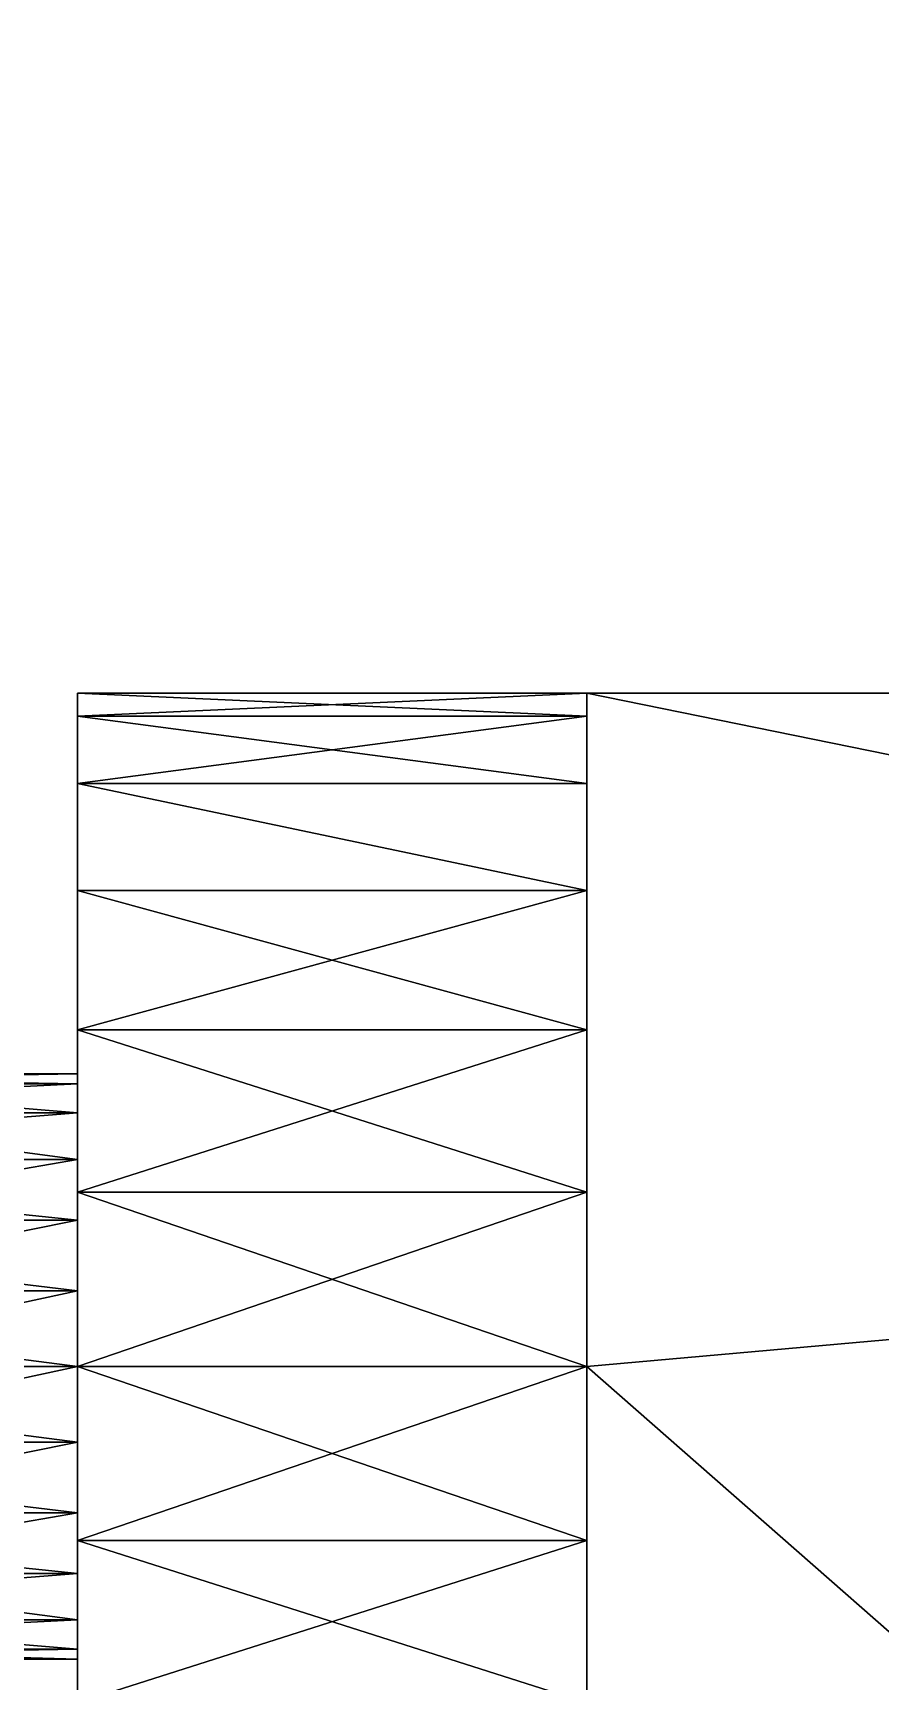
# Model space of a CAD drawing. Extents: x -57 to 38, y -43 to 121.
# Drawn here: x -5.23 to 2.01, y 63.65 to 77.73 of the extents above; entities that cross this region are included whole.
import ezdxf

# ---------------------------------------------------------------- set-up
doc = ezdxf.new("R2010")
doc.units = 0
doc.header["$LTSCALE"] = 25.4
doc.layers.get('0').update_dxf_attribs({"color": 13, "linetype": 'CONTINUOUS'})

# ---------------------------------------------------------------- blocks, each defined once
blk = doc.blocks.new('GROUP_30')
at = {"color": 0}
for p, q in [((2.5, 5, 5), (3.147, 4.915, 5)), ((2.5, 5), (2.5, 5, 5)), ((2.5, 5), (2.5, 5, 5)), ((2.5, 5, 5), (3.147, 4.915, 5)), ((1.853, 4.915), (1.853, 4.915, 5)), ((1.853, 4.915), (1.853, 4.915, 5)), ((3.147, 4.915, 5), (18.5, 3.2, 5)), ((3.147, 4.915, 3), (18.5, 3.2, 3)), ((3.147, 4.915, 3), (3.147, 4.915, 5)), ((3.147, 4.915, 3), (18.5, 3.2, 3)), ((3.147, 4.915, 3), (3.75, 4.665, 3)), ((3.147, 4.915, 5), (18.5, 3.2, 5)), ((3.147, 4.915, 3), (3.147, 4.915, 5)), ((3.147, 4.915), (3.147, 4.915, 3)), ((3.147, 4.915), (3.147, 4.915, 3)), ((3.147, 4.915, 3), (3.75, 4.665, 3)), ((1.25, 4.665), (1.25, 4.665, 5)), ((1.25, 4.665), (1.25, 4.665, 5)), ((3.75, 4.665, 3), (4.268, 4.268, 3)), ((3.75, 4.665), (3.75, 4.665, 3)), ((3.75, 4.665), (3.75, 4.665, 3)), ((3.75, 4.665, 3), (4.268, 4.268, 3)), ((0.732, 4.268), (0.732, 4.268, 5)), ((0.732, 4.268), (0.732, 4.268, 5)), ((4.268, 4.268, 3.5), (4.268, 4.268, 3)), ((4.268, 4.268, 5), (4.268, 4.268, 3.5)), ((4.268, 4.268), (4.268, 4.268, 3)), ((4.268, 4.268), (4.268, 4.268, 3)), ((0.335, 3.75), (0.335, 3.75, 5)), ((0.335, 3.75), (0.335, 3.75, 5)), ((4.665, 3.75), (4.665, 3.75, 3)), ((4.665, 3.75), (4.665, 3.75, 3)), ((0.085, 3.147), (0.085, 3.147, 5)), ((0.085, 3.147), (0.085, 3.147, 5)), ((4.915, 3.147), (4.915, 3.147, 3)), ((4.915, 3.147), (4.915, 3.147, 3)), ((18.5, 3.2, 5), (18.5, 3.2, 3)), ((18.5, 3.2, 5), (18.5, 3.2, 3)), ((18.681, 3.176, 5), (18.681, 3.176, 3)), ((18.681, 3.176, 5), (18.681, 3.176, 3)), ((18.85, 3.106, 5), (18.85, 3.106, 3)), ((18.85, 3.106, 5), (18.85, 3.106, 3)), ((18.995, 2.995, 5), (18.995, 2.995, 3)), ((18.995, 2.995, 5), (18.995, 2.995, 3)), ((19.106, 2.85, 5), (19.106, 2.85, 3)), ((19.106, 2.85, 5), (19.106, 2.85, 3)), ((19.176, 2.681, 5), (19.176, 2.681, 3)), ((19.176, 2.681, 5), (19.176, 2.681, 3)), ((17.814, 2.607, 3), (17.814, 2.393, 3)), ((18.5, 2.5, 3), (17.814, 2.607, 3)), ((18.5, 2.5, 3), (17.814, 2.607, 3)), ((17.814, 2.607, 3), (17.814, 2.393, 3)), ((0, 2.5), (0, 2.5, 5)), ((0, 2.5), (0, 2.5, 5)), ((5, 2.5, 3), (4.915, 1.853, 3)), ((5, 2.5, 3), (4.915, 1.853, 3)), ((5, 2.5), (5, 2.5, 3)), ((5, 2.5), (5, 2.5, 3)), ((17.814, 2.393, 3), (18.5, 2.5, 3)), ((17.814, 2.393, 3), (18.5, 2.5, 3)), ((19.2, 2.5, 5), (19.2, 2.5, 3)), ((19.2, 2.5, 5), (19.2, 2.5, 3)), ((17.894, 2.15, 3), (17.814, 2.393, 3)), ((17.894, 2.15, 3), (17.814, 2.393, 3)), ((19.176, 2.319, 5), (19.176, 2.319, 3)), ((19.176, 2.319, 5), (19.176, 2.319, 3)), ((18.15, 1.894, 3), (17.894, 2.15, 3)), ((18.15, 1.894, 3), (17.894, 2.15, 3)), ((19.106, 2.15, 5), (19.106, 2.15, 3)), ((19.106, 2.15, 5), (19.106, 2.15, 3)), ((18.995, 2.005, 5), (18.995, 2.005, 3)), ((18.995, 2.005, 5), (18.995, 2.005, 3)), ((0.085, 1.853), (0.085, 1.853, 5)), ((0.085, 1.853), (0.085, 1.853, 5)), ((4.915, 1.853, 3), (4.665, 1.25, 3)), ((4.915, 1.853, 3), (4.665, 1.25, 3)), ((4.915, 1.853), (4.915, 1.853, 3)), ((4.915, 1.853), (4.915, 1.853, 3)), ((18.5, 1.8, 3), (18.15, 1.894, 3)), ((18.5, 1.8, 3), (18.15, 1.894, 3)), ((18.85, 1.894, 5), (18.85, 1.894, 3)), ((18.85, 1.894, 5), (18.85, 1.894, 3)), ((3.147, 0.085, 5), (18.5, 1.8, 5)), ((3.147, 0.085, 3), (18.5, 1.8, 3)), ((3.147, 0.085, 3), (18.5, 1.8, 3)), ((3.147, 0.085, 5), (18.5, 1.8, 5)), ((18.5, 1.8, 5), (18.5, 1.8, 3)), ((18.5, 1.8, 5), (18.5, 1.8, 3)), ((18.681, 1.824, 5), (18.681, 1.824, 3)), ((18.681, 1.824, 5), (18.681, 1.824, 3)), ((0.335, 1.25), (0.335, 1.25, 5)), ((0.335, 1.25), (0.335, 1.25, 5)), ((4.665, 1.25, 3), (4.268, 0.732, 3)), ((4.665, 1.25, 3), (4.268, 0.732, 3)), ((4.665, 1.25), (4.665, 1.25, 3)), ((4.665, 1.25), (4.665, 1.25, 3)), ((0.732, 0.732), (0.732, 0.732, 5)), ((0.732, 0.732), (0.732, 0.732, 5)), ((4.268, 0.732, 3), (3.75, 0.335, 3)), ((4.268, 0.732, 3), (3.75, 0.335, 3)), ((4.268, 0.732), (4.268, 0.732, 3)), ((4.268, 0.732), (4.268, 0.732, 3)), ((1.25, 0.335), (1.25, 0.335, 5)), ((1.25, 0.335), (1.25, 0.335, 5)), ((3.75, 0.335, 3), (3.147, 0.085, 3)), ((3.75, 0.335, 3), (3.147, 0.085, 3)), ((3.75, 0.335), (3.75, 0.335, 3)), ((3.75, 0.335), (3.75, 0.335, 3)), ((1.853, 0.085), (1.853, 0.085, 5)), ((1.853, 0.085), (1.853, 0.085, 5)), ((2.5, 0, 5), (3.147, 0.085, 5)), ((2.5, 0, 5), (3.147, 0.085, 5)), ((2.5, 0), (2.5, 0, 5)), ((2.5, 0), (2.5, 0, 5)), ((3.147, 0.085, 3), (3.147, 0.085, 5)), ((3.147, 0.085), (3.147, 0.085, 3)), ((3.147, 0.085), (3.147, 0.085, 3)), ((3.147, 0.085, 3), (3.147, 0.085, 5))]:
    blk.add_line(p, q, dxfattribs=at)
at = {"color": 0, "extrusion": (-3.53067e-31, 0, -1)}
blk.add_circle((-2.5, 2.5), 2.5, dxfattribs=at)
blk.add_circle((-2.5, 2.5), 2.5, dxfattribs=at)
blk.add_circle((-2.5, 2.5), 2.5, dxfattribs=at)
blk.add_circle((-2.5, 2.5), 2.5, dxfattribs=at)
blk.add_circle((-2.5, 2.5), 2.5, dxfattribs=at)
blk.add_circle((-2.5, 2.5), 2.5, dxfattribs=at)
blk.add_circle((-2.5, 2.5), 2.5, dxfattribs=at)
blk.add_circle((-2.5, 2.5), 2.5, dxfattribs=at)
blk.add_circle((-2.5, 2.5), 2.5, dxfattribs=at)
blk.add_circle((-2.5, 2.5), 2.5, dxfattribs=at)
blk.add_circle((-2.5, 2.5), 2.5, dxfattribs=at)
blk.add_circle((-2.5, 2.5), 2.5, dxfattribs=at)
blk.add_circle((-2.5, 2.5), 2.5, dxfattribs=at)
blk.add_circle((-2.5, 2.5), 2.5, dxfattribs=at)
blk.add_circle((-2.5, 2.5), 2.5, dxfattribs=at)
blk.add_circle((-2.5, 2.5), 2.5, dxfattribs=at)
blk.add_circle((-2.5, 2.5), 2.5, dxfattribs=at)
blk.add_circle((-2.5, 2.5), 2.5, dxfattribs=at)
blk.add_circle((-2.5, 2.5), 2.5, dxfattribs=at)
blk.add_circle((-2.5, 2.5), 2.5, dxfattribs=at)
blk.add_circle((-2.5, 2.5), 2.5, dxfattribs=at)
blk.add_circle((-2.5, 2.5), 2.5, dxfattribs=at)
blk.add_circle((-2.5, 2.5), 2.5, dxfattribs=at)
blk.add_circle((-2.5, 2.5), 2.5, dxfattribs=at)
for centre, radius, start, end in [((-2.5, 2.5, -5), 2.5, 270, 90), ((-2.5, 2.5, -5), 2.5, 270, 90), ((-2.5, 2.5, -5), 2.5, 270, 90), ((-2.5, 2.5, -5), 2.5, 270, 90), ((-2.5, 2.5, -5), 2.5, 270, 90), ((-2.5, 2.5, -5), 2.5, 270, 90), ((-2.5, 2.5, -5), 2.5, 270, 90), ((-2.5, 2.5, -5), 2.5, 270, 90), ((-2.5, 2.5, -5), 2.5, 270, 90), ((-2.5, 2.5, -5), 2.5, 270, 90), ((-2.5, 2.5, -5), 2.5, 270, 90), ((-2.5, 2.5, -5), 2.5, 270, 90), ((-18.5, 2.5, -5), 0.7, 90, 270), ((-18.5, 2.5, -3), 0.7, 90, 270), ((-18.5, 2.5, -5), 0.7, 90, 270), ((-18.5, 2.5, -3), 0.7, 90, 270), ((-18.5, 2.5, -5), 0.7, 90, 270), ((-18.5, 2.5, -3), 0.7, 90, 270), ((-18.5, 2.5, -5), 0.7, 90, 270), ((-18.5, 2.5, -3), 0.7, 90, 270), ((-18.5, 2.5, -5), 0.7, 90, 270), ((-18.5, 2.5, -3), 0.7, 90, 270), ((-18.5, 2.5, -5), 0.7, 90, 270), ((-18.5, 2.5, -3), 0.7, 90, 270), ((-18.5, 2.5, -3), 0.7, 90, 270), ((-18.5, 2.5, -5), 0.7, 90, 270), ((-18.5, 2.5, -3), 0.7, 90, 270), ((-18.5, 2.5, -5), 0.7, 90, 270), ((-18.5, 2.5, -3), 0.7, 90, 270), ((-18.5, 2.5, -5), 0.7, 90, 270), ((-18.5, 2.5, -3), 0.7, 90, 270), ((-18.5, 2.5, -5), 0.7, 90, 270), ((-18.5, 2.5, -3), 0.7, 90, 270), ((-18.5, 2.5, -5), 0.7, 90, 270), ((-18.5, 2.5, -3), 0.7, 90, 270), ((-18.5, 2.5, -5), 0.7, 90, 270), ((-18.5, 2.5, -3), 0.7, 90, 270)]:
    blk.add_arc(centre, radius, start, end, dxfattribs=at)
at = {"color": 7, "extrusion": (-3.53067e-31, 0, -1)}
for centre, radius, start, end in [((-2.5, 2.5, -5), 2.5, 270, 90), ((-18.5, 2.5, -5), 0.7, 90, 270)]:
    blk.add_arc(centre, radius, start, end, dxfattribs=at)
at = {"color": 0, "extrusion": (-5.33998e-30, 5.33998e-30, -1)}
blk.add_arc((-2.5, 2.5, -3), 2.5, 135, 180, dxfattribs=at)
blk.add_arc((-2.5, 2.5, -3), 2.5, 135, 180, dxfattribs=at)
blk.add_arc((-2.5, 2.5, -3), 2.5, 135, 180, dxfattribs=at)
blk.add_arc((-2.5, 2.5, -3), 2.5, 135, 180, dxfattribs=at)
at = {"color": 7}
mesh = blk.add_polyface(dxfattribs=at)
corners = [(0.085, 1.853, 5), (0.085, 3.147, 5), (0, 2.5, 5), (0.335, 1.25, 5), (0.335, 3.75, 5), (0.732, 0.732, 5), (0.732, 4.268, 5), (1.25, 0.335, 5), (1.25, 4.665, 5), (1.853, 0.085, 5), (1.853, 4.915, 5), (2.5, 5, 5), (2.5, 0, 5), (3.147, 0.085, 5), (3.147, 4.915, 5), (18.5, 1.8, 5), (18.5, 3.2, 5), (18.681, 1.824, 5), (18.681, 3.176, 5), (18.85, 1.894, 5), (18.85, 3.106, 5), (18.995, 2.995, 5), (18.995, 2.005, 5), (19.106, 2.15, 5), (19.106, 2.85, 5), (19.176, 2.319, 5), (19.176, 2.681, 5), (19.2, 2.5, 5)]
mesh.append_faces([[corners[k] for k in face] for face in [(0, 1, 2), (26, 25, 27)]], dxfattribs={"vtx0": -1, "color": 7})
mesh.append_faces([[corners[k] for k in face] for face in [(1, 3, 4), (4, 5, 6), (6, 7, 8), (8, 9, 10), (10, 9, 11), (11, 13, 14), (14, 15, 16), (16, 17, 18), (18, 19, 20), (20, 19, 21), (21, 23, 24), (24, 25, 26)]], dxfattribs={"vtx0": -1, "vtx1": -1, "color": 7})
mesh.append_faces([[corners[k] for k in face] for face in [(1, 0, 3), (4, 3, 5), (6, 5, 7), (8, 7, 9), (11, 9, 12), (11, 12, 13), (14, 13, 15), (16, 15, 17), (18, 17, 19), (21, 19, 22), (21, 22, 23), (24, 23, 25)]], dxfattribs={"vtx0": -1, "vtx2": -1, "color": 7})
at = {"color": 0}
mesh = blk.add_polyface(dxfattribs=at)
corners = [(1.853, 4.915, 5), (2.5, 5), (1.853, 4.915), (2.5, 5, 5)]
mesh.append_faces([[corners[k] for k in face] for face in [(0, 1, 2), (1, 0, 3)]], dxfattribs={"vtx0": -1, "color": 0})
mesh = blk.add_polyface(dxfattribs=at)
corners = [(2.5, 5, 5), (3.147, 4.915), (2.5, 5), (3.147, 4.915, 3), (3.147, 4.915, 5)]
mesh.append_faces([[corners[k] for k in face] for face in [(0, 1, 2), (3, 0, 4)]], dxfattribs={"vtx0": -1, "color": 0})
mesh.append_faces([[corners[k] for k in face] for face in [(1, 0, 3)]], dxfattribs={"vtx0": -1, "vtx1": -1, "color": 0})
mesh = blk.add_polyface(dxfattribs=at)
corners = [(1.25, 4.665, 5), (1.853, 4.915), (1.25, 4.665), (1.853, 4.915, 5)]
mesh.append_faces([[corners[k] for k in face] for face in [(0, 1, 2), (1, 0, 3)]], dxfattribs={"vtx0": -1, "color": 0})
mesh = blk.add_polyface(dxfattribs=at)
corners = [(3.147, 4.915, 5), (18.5, 3.2, 3), (3.147, 4.915, 3), (18.5, 3.2, 5)]
mesh.append_faces([[corners[k] for k in face] for face in [(0, 1, 2), (1, 0, 3)]], dxfattribs={"vtx0": -1, "color": 0})
mesh = blk.add_polyface(dxfattribs=at)
corners = [(3.75, 0.335, 3), (18.5, 1.8, 3), (3.147, 0.085, 3), (4.268, 0.732, 3), (4.665, 1.25, 3), (4.915, 1.853, 3), (5, 2.5, 3), (18.15, 1.894, 3), (17.894, 2.15, 3), (17.814, 2.393, 3), (17.814, 2.607, 3), (18.5, 2.5, 3), (18.5, 3.2, 3), (3.75, 4.665, 3), (3.147, 4.915, 3), (4.268, 4.268, 3), (4.665, 3.75, 3), (4.915, 3.147, 3), (18.681, 3.176, 3), (18.681, 1.824, 3), (18.85, 3.106, 3), (18.85, 1.894, 3), (18.995, 2.995, 3), (18.995, 2.005, 3), (19.106, 2.85, 3), (19.106, 2.15, 3), (19.176, 2.681, 3), (19.176, 2.319, 3), (19.2, 2.5, 3)]
mesh.append_faces([[corners[k] for k in face] for face in [(0, 1, 2), (12, 13, 14), (27, 26, 28)]], dxfattribs={"vtx0": -1, "color": 0})
mesh.append_faces([[corners[k] for k in face] for face in [(9, 6, 10), (11, 8, 9), (13, 12, 15), (15, 12, 16), (16, 12, 17), (17, 12, 6), (10, 12, 11), (1, 18, 19), (19, 20, 21), (21, 22, 23), (23, 24, 25), (25, 26, 27)]], dxfattribs={"vtx0": -1, "vtx1": -1, "color": 0})
mesh.append_faces([[corners[k] for k in face] for face in [(1, 6, 7), (7, 6, 8), (8, 6, 9), (8, 11, 7), (7, 11, 1), (6, 12, 10), (11, 18, 1)]], dxfattribs={"vtx0": -1, "vtx1": -1, "vtx2": -1, "color": 0})
mesh.append_faces([[corners[k] for k in face] for face in [(1, 0, 3), (1, 3, 4), (1, 4, 5), (1, 5, 6), (11, 12, 18), (19, 18, 20), (21, 20, 22), (23, 22, 24), (25, 24, 26)]], dxfattribs={"vtx0": -1, "vtx2": -1, "color": 0})
mesh = blk.add_polyface(dxfattribs=at)
corners = [(3.147, 4.915, 3), (3.75, 4.665), (3.147, 4.915), (3.75, 4.665, 3)]
mesh.append_faces([[corners[k] for k in face] for face in [(0, 1, 2), (1, 0, 3)]], dxfattribs={"vtx0": -1, "color": 0})
mesh = blk.add_polyface(dxfattribs=at)
corners = [(0.732, 4.268, 5), (1.25, 4.665), (0.732, 4.268), (1.25, 4.665, 5)]
mesh.append_faces([[corners[k] for k in face] for face in [(0, 1, 2), (1, 0, 3)]], dxfattribs={"vtx0": -1, "color": 0})
mesh = blk.add_polyface(dxfattribs=at)
corners = [(3.75, 4.665, 3), (4.268, 4.268), (3.75, 4.665), (4.268, 4.268, 3)]
mesh.append_faces([[corners[k] for k in face] for face in [(0, 1, 2), (1, 0, 3)]], dxfattribs={"vtx0": -1, "color": 0})
mesh = blk.add_polyface(dxfattribs=at)
corners = [(0.732, 4.268, 5), (0.335, 3.75), (0.335, 3.75, 5), (0.732, 4.268)]
mesh.append_faces([[corners[k] for k in face] for face in [(0, 1, 2), (1, 0, 3)]], dxfattribs={"vtx0": -1, "color": 0})
mesh = blk.add_polyface(dxfattribs=at)
corners = [(4.268, 4.268), (4.665, 3.75, 3), (4.665, 3.75), (4.268, 4.268, 3)]
mesh.append_faces([[corners[k] for k in face] for face in [(0, 1, 2), (1, 0, 3)]], dxfattribs={"vtx0": -1, "color": 0})
mesh = blk.add_polyface(dxfattribs=at)
corners = [(0.335, 3.75, 5), (0.085, 3.147), (0.085, 3.147, 5), (0.335, 3.75)]
mesh.append_faces([[corners[k] for k in face] for face in [(0, 1, 2), (1, 0, 3)]], dxfattribs={"vtx0": -1, "color": 0})
mesh = blk.add_polyface(dxfattribs=at)
corners = [(4.665, 3.75), (4.915, 3.147, 3), (4.915, 3.147), (4.665, 3.75, 3)]
mesh.append_faces([[corners[k] for k in face] for face in [(0, 1, 2), (1, 0, 3)]], dxfattribs={"vtx0": -1, "color": 0})
mesh = blk.add_polyface(dxfattribs=at)
corners = [(0.085, 3.147, 5), (0, 2.5), (0, 2.5, 5), (0.085, 3.147)]
mesh.append_faces([[corners[k] for k in face] for face in [(0, 1, 2), (1, 0, 3)]], dxfattribs={"vtx0": -1, "color": 0})
mesh = blk.add_polyface(dxfattribs=at)
corners = [(4.915, 3.147), (5, 2.5, 3), (5, 2.5), (4.915, 3.147, 3)]
mesh.append_faces([[corners[k] for k in face] for face in [(0, 1, 2), (1, 0, 3)]], dxfattribs={"vtx0": -1, "color": 0})
mesh = blk.add_polyface(dxfattribs=at)
corners = [(18.5, 3.2, 5), (18.681, 3.176, 3), (18.5, 3.2, 3), (18.681, 3.176, 5)]
mesh.append_faces([[corners[k] for k in face] for face in [(0, 1, 2), (1, 0, 3)]], dxfattribs={"vtx0": -1, "color": 0})
mesh = blk.add_polyface(dxfattribs=at)
corners = [(18.681, 3.176, 5), (18.85, 3.106, 3), (18.681, 3.176, 3), (18.85, 3.106, 5)]
mesh.append_faces([[corners[k] for k in face] for face in [(0, 1, 2), (1, 0, 3)]], dxfattribs={"vtx0": -1, "color": 0})
mesh = blk.add_polyface(dxfattribs=at)
corners = [(18.85, 3.106, 5), (18.995, 2.995, 3), (18.85, 3.106, 3), (18.995, 2.995, 5)]
mesh.append_faces([[corners[k] for k in face] for face in [(0, 1, 2), (1, 0, 3)]], dxfattribs={"vtx0": -1, "color": 0})
mesh = blk.add_polyface(dxfattribs=at)
corners = [(18.995, 2.995, 3), (19.106, 2.85, 5), (19.106, 2.85, 3), (18.995, 2.995, 5)]
mesh.append_faces([[corners[k] for k in face] for face in [(0, 1, 2), (1, 0, 3)]], dxfattribs={"vtx0": -1, "color": 0})
mesh = blk.add_polyface(dxfattribs=at)
corners = [(19.106, 2.85, 3), (19.176, 2.681, 5), (19.176, 2.681, 3), (19.106, 2.85, 5)]
mesh.append_faces([[corners[k] for k in face] for face in [(0, 1, 2), (1, 0, 3)]], dxfattribs={"vtx0": -1, "color": 0})
mesh = blk.add_polyface(dxfattribs=at)
corners = [(19.176, 2.681, 3), (19.2, 2.5, 5), (19.2, 2.5, 3), (19.176, 2.681, 5)]
mesh.append_faces([[corners[k] for k in face] for face in [(0, 1, 2), (1, 0, 3)]], dxfattribs={"vtx0": -1, "color": 0})
mesh = blk.add_polyface(dxfattribs=at)
corners = [(18.5, 2.5, 3), (17.814, 2.393, 3), (17.814, 2.607, 3)]
mesh.append_faces([[corners[k] for k in face] for face in [(0, 1, 2)]], dxfattribs={"color": 0})
mesh = blk.add_polyface(dxfattribs=at)
corners = [(0, 2.5, 5), (0.085, 1.853), (0.085, 1.853, 5), (0, 2.5)]
mesh.append_faces([[corners[k] for k in face] for face in [(0, 1, 2), (1, 0, 3)]], dxfattribs={"vtx0": -1, "color": 0})
mesh = blk.add_polyface(dxfattribs=at)
corners = [(5, 2.5), (4.915, 1.853, 3), (4.915, 1.853), (5, 2.5, 3)]
mesh.append_faces([[corners[k] for k in face] for face in [(0, 1, 2), (1, 0, 3)]], dxfattribs={"vtx0": -1, "color": 0})
mesh = blk.add_polyface(dxfattribs=at)
corners = [(19.2, 2.5, 3), (19.176, 2.319, 5), (19.176, 2.319, 3), (19.2, 2.5, 5)]
mesh.append_faces([[corners[k] for k in face] for face in [(0, 1, 2), (1, 0, 3)]], dxfattribs={"vtx0": -1, "color": 0})
mesh = blk.add_polyface(dxfattribs=at)
corners = [(19.176, 2.319, 3), (19.106, 2.15, 5), (19.106, 2.15, 3), (19.176, 2.319, 5)]
mesh.append_faces([[corners[k] for k in face] for face in [(0, 1, 2), (1, 0, 3)]], dxfattribs={"vtx0": -1, "color": 0})
mesh = blk.add_polyface(dxfattribs=at)
corners = [(19.106, 2.15, 3), (18.995, 2.005, 5), (18.995, 2.005, 3), (19.106, 2.15, 5)]
mesh.append_faces([[corners[k] for k in face] for face in [(0, 1, 2), (1, 0, 3)]], dxfattribs={"vtx0": -1, "color": 0})
mesh = blk.add_polyface(dxfattribs=at)
corners = [(18.995, 2.005, 5), (18.85, 1.894, 3), (18.995, 2.005, 3), (18.85, 1.894, 5)]
mesh.append_faces([[corners[k] for k in face] for face in [(0, 1, 2), (1, 0, 3)]], dxfattribs={"vtx0": -1, "color": 0})
mesh = blk.add_polyface(dxfattribs=at)
corners = [(0.085, 1.853, 5), (0.335, 1.25), (0.335, 1.25, 5), (0.085, 1.853)]
mesh.append_faces([[corners[k] for k in face] for face in [(0, 1, 2), (1, 0, 3)]], dxfattribs={"vtx0": -1, "color": 0})
mesh = blk.add_polyface(dxfattribs=at)
corners = [(4.915, 1.853), (4.665, 1.25, 3), (4.665, 1.25), (4.915, 1.853, 3)]
mesh.append_faces([[corners[k] for k in face] for face in [(0, 1, 2), (1, 0, 3)]], dxfattribs={"vtx0": -1, "color": 0})
mesh = blk.add_polyface(dxfattribs=at)
corners = [(18.85, 1.894, 5), (18.681, 1.824, 3), (18.85, 1.894, 3), (18.681, 1.824, 5)]
mesh.append_faces([[corners[k] for k in face] for face in [(0, 1, 2), (1, 0, 3)]], dxfattribs={"vtx0": -1, "color": 0})
mesh = blk.add_polyface(dxfattribs=at)
corners = [(18.5, 1.8, 3), (3.147, 0.085, 5), (3.147, 0.085, 3), (18.5, 1.8, 5)]
mesh.append_faces([[corners[k] for k in face] for face in [(0, 1, 2), (1, 0, 3)]], dxfattribs={"vtx0": -1, "color": 0})
mesh = blk.add_polyface(dxfattribs=at)
corners = [(18.681, 1.824, 5), (18.5, 1.8, 3), (18.681, 1.824, 3), (18.5, 1.8, 5)]
mesh.append_faces([[corners[k] for k in face] for face in [(0, 1, 2), (1, 0, 3)]], dxfattribs={"vtx0": -1, "color": 0})
mesh = blk.add_polyface(dxfattribs=at)
corners = [(0.335, 1.25, 5), (0.732, 0.732), (0.732, 0.732, 5), (0.335, 1.25)]
mesh.append_faces([[corners[k] for k in face] for face in [(0, 1, 2), (1, 0, 3)]], dxfattribs={"vtx0": -1, "color": 0})
mesh = blk.add_polyface(dxfattribs=at)
corners = [(4.665, 1.25), (4.268, 0.732, 3), (4.268, 0.732), (4.665, 1.25, 3)]
mesh.append_faces([[corners[k] for k in face] for face in [(0, 1, 2), (1, 0, 3)]], dxfattribs={"vtx0": -1, "color": 0})
mesh = blk.add_polyface(dxfattribs=at)
corners = [(1.25, 0.335, 5), (0.732, 0.732), (1.25, 0.335), (0.732, 0.732, 5)]
mesh.append_faces([[corners[k] for k in face] for face in [(0, 1, 2), (1, 0, 3)]], dxfattribs={"vtx0": -1, "color": 0})
mesh = blk.add_polyface(dxfattribs=at)
corners = [(4.268, 0.732, 3), (3.75, 0.335), (4.268, 0.732), (3.75, 0.335, 3)]
mesh.append_faces([[corners[k] for k in face] for face in [(0, 1, 2), (1, 0, 3)]], dxfattribs={"vtx0": -1, "color": 0})
mesh = blk.add_polyface(dxfattribs=at)
corners = [(1.853, 0.085, 5), (1.25, 0.335), (1.853, 0.085), (1.25, 0.335, 5)]
mesh.append_faces([[corners[k] for k in face] for face in [(0, 1, 2), (1, 0, 3)]], dxfattribs={"vtx0": -1, "color": 0})
mesh = blk.add_polyface(dxfattribs=at)
corners = [(3.75, 0.335, 3), (3.147, 0.085), (3.75, 0.335), (3.147, 0.085, 3)]
mesh.append_faces([[corners[k] for k in face] for face in [(0, 1, 2), (1, 0, 3)]], dxfattribs={"vtx0": -1, "color": 0})
mesh = blk.add_polyface(dxfattribs=at)
corners = [(2.5, 0, 5), (1.853, 0.085), (2.5, 0), (1.853, 0.085, 5)]
mesh.append_faces([[corners[k] for k in face] for face in [(0, 1, 2), (1, 0, 3)]], dxfattribs={"vtx0": -1, "color": 0})
mesh = blk.add_polyface(dxfattribs=at)
corners = [(3.147, 0.085, 3), (2.5, 0), (3.147, 0.085), (2.5, 0, 5), (3.147, 0.085, 5)]
mesh.append_faces([[corners[k] for k in face] for face in [(0, 1, 2), (3, 0, 4)]], dxfattribs={"vtx0": -1, "color": 0})
mesh.append_faces([[corners[k] for k in face] for face in [(1, 0, 3)]], dxfattribs={"vtx0": -1, "vtx1": -1, "color": 0})
blk = doc.blocks.new('SERVO_MOTOR')
at = {"color": 0}
for p, q in [((5, 22.45, 22.25), (9.35, 22.45, 22.25)), ((5, 22.45, 22.25), (9.35, 22.45, 22.25)), ((9.35, 22.45, 28), (12, 22.45, 28)), ((9.35, 16.7, 28), (9.35, 22.45, 28)), ((9.35, 22.45, 22.25), (9.35, 22.45, 5)), ((9.35, 22.45, 28), (9.35, 22.45, 22.25)), ((9.35, 16.7, 28), (9.35, 22.45, 28)), ((9.35, 22.45, 28), (12, 22.45, 28)), ((9.35, 22.45, 22.25), (9.35, 22.45, 5)), ((9.35, 22.45, 28), (9.35, 22.45, 22.25)), ((5, 22.254, 23.738), (9.35, 22.254, 23.738)), ((5, 22.254, 23.738), (9.35, 22.254, 23.738)), ((5, 22.254, 20.762), (9.35, 22.254, 20.762)), ((5, 22.254, 20.762), (9.35, 22.254, 20.762)), ((5, 21.68, 25.125), (9.35, 21.68, 25.125)), ((5, 21.68, 25.125), (9.35, 21.68, 25.125)), ((5, 20.766, 26.316), (9.35, 20.766, 26.316)), ((5, 20.766, 26.316), (9.35, 20.766, 26.316)), ((5, 19.575, 27.23), (9.35, 19.575, 27.23)), ((5, 19.575, 27.23), (9.35, 19.575, 27.23)), ((5, 18.188, 27.804), (9.35, 18.188, 27.804)), ((5, 18.188, 27.804), (9.35, 18.188, 27.804)), ((5, 16.7, 28), (9.35, 16.7, 28)), ((5, 16.7, 28), (9.35, 16.7, 28)), ((9.35, 10.95, 28), (9.35, 16.7, 28)), ((9.35, 10.95, 28), (9.35, 16.7, 28)), ((5, 15.212, 27.804), (9.35, 15.212, 27.804)), ((5, 15.212, 27.804), (9.35, 15.212, 27.804)), ((5, 13.825, 27.23), (9.35, 13.825, 27.23)), ((5, 13.825, 27.23), (9.35, 13.825, 27.23)), ((5, 12.634, 26.316), (9.35, 12.634, 26.316)), ((5, 12.634, 26.316), (9.35, 12.634, 26.316)), ((5, 11.72, 25.125), (9.35, 11.72, 25.125)), ((5, 11.72, 25.125), (9.35, 11.72, 25.125)), ((5, 11.146, 23.738), (9.35, 11.146, 23.738)), ((5, 11.146, 23.738), (9.35, 11.146, 23.738)), ((5, 11.146, 20.762), (9.35, 11.146, 20.762)), ((5, 11.146, 20.762), (9.35, 11.146, 20.762)), ((5, 10.95, 22.25), (9.35, 10.95, 22.25)), ((5, 10.95, 22.25), (9.35, 10.95, 22.25)), ((12, 10.95, 28), (9.35, 10.95, 28)), ((9.35, 10.95, 22.25), (9.35, 10.95, 5)), ((9.35, 10.95, 28), (9.35, 10.95, 22.25)), ((12, 10.95, 28), (9.35, 10.95, 28)), ((9.35, 10.95, 28), (9.35, 10.95, 22.25)), ((9.35, 10.95, 22.25), (9.35, 10.95, 5))]:
    blk.add_line(p, q, dxfattribs=at)
at = {"color": 250, "extrusion": (1, 0, 0)}
for centre, start, end in [((16.7, 22.25, 5), 295.9526, 90), ((16.7, 22.25, 5), 295.9526, 90), ((16.7, 22.25, 5), 295.9526, 90), ((16.7, 22.25, 5), 295.9526, 90), ((16.7, 22.25, 5), 295.9526, 90), ((16.7, 22.25, 5), 295.9526, 90), ((16.7, 22.25, 5), 295.9526, 90), ((16.7, 22.25, 5), 295.9526, 90), ((16.7, 22.25, 5), 295.9526, 90), ((16.7, 22.25, 5), 295.9526, 90), ((16.7, 22.25, 5), 295.9526, 90), ((16.7, 22.25, 5), 295.9526, 90), ((16.7, 22.25, 9.35), 0, 90), ((16.7, 22.25, 9.35), 295.9526, 0), ((16.7, 22.25, 9.35), 0, 90), ((16.7, 22.25, 9.35), 0, 90), ((16.7, 22.25, 9.35), 295.9526, 0), ((16.7, 22.25, 9.35), 295.9526, 0), ((16.7, 22.25, 9.35), 295.9526, 0), ((16.7, 22.25, 9.35), 295.9526, 0), ((16.7, 22.25, 9.35), 295.9526, 0), ((16.7, 22.25, 9.35), 0, 90), ((16.7, 22.25, 9.35), 0, 90), ((16.7, 22.25, 9.35), 0, 90), ((16.7, 22.25, 9.35), 0, 90), ((16.7, 22.25, 5), 90, 243.81), ((16.7, 22.25, 5), 90, 243.81), ((16.7, 22.25, 5), 90, 243.81), ((16.7, 22.25, 5), 90, 243.81), ((16.7, 22.25, 5), 90, 243.81), ((16.7, 22.25, 5), 90, 243.81), ((16.7, 22.25, 5), 90, 243.81), ((16.7, 22.25, 5), 90, 243.81), ((16.7, 22.25, 5), 90, 243.81), ((16.7, 22.25, 5), 90, 243.81), ((16.7, 22.25, 5), 90, 243.81), ((16.7, 22.25, 5), 90, 243.81), ((16.7, 22.25, 5), 90, 243.81), ((16.7, 22.25, 9.35), 90, 180), ((16.7, 22.25, 9.35), 90, 180), ((16.7, 22.25, 9.35), 90, 180), ((16.7, 22.25, 9.35), 90, 180), ((16.7, 22.25, 9.35), 90, 180), ((16.7, 22.25, 9.35), 90, 180), ((16.7, 22.25, 9.35), 90, 180), ((16.7, 22.25, 9.35), 180, 243.81), ((16.7, 22.25, 9.35), 180, 243.81), ((16.7, 22.25, 9.35), 180, 243.81), ((16.7, 22.25, 9.35), 180, 243.81), ((16.7, 22.25, 9.35), 180, 243.81), ((16.7, 22.25, 9.35), 180, 243.81), ((16.7, 22.25, 9.35), 180, 243.81)]:
    blk.add_arc(centre, 5.75, start, end, dxfattribs=at)
at = {"color": 0, "extrusion": (1, 0, 0)}
for start, end in [(0, 90), (295.9526, 0), (90, 180), (180, 243.81)]:
    blk.add_arc((16.7, 22.25, 9.35), 5.75, start, end, dxfattribs=at)
at = {"color": 7, "extrusion": (-1, 0, 1.03269e-29)}
blk.add_blockref('GROUP_30', (-19.2, 19.75, -5), dxfattribs=at)
at = {"color": 250}
mesh = blk.add_polyface(dxfattribs=at)
corners = [(5, 11.146, 23.738), (5, 11.146, 20.762), (5, 10.95, 22.25), (5, 11.72, 25.125), (5, 11.72, 19.375), (5, 12.634, 26.316), (5, 12.634, 18.184), (5, 13.825, 27.23), (5, 13.825, 17.27), (5, 14.2, 22.25), (5, 14.285, 22.897), (5, 15.212, 27.804), (5, 14.183, 17.132), (5, 14.535, 23.5), (5, 14.932, 24.018), (5, 15.45, 24.415), (5, 16.7, 28), (5, 16.053, 24.665), (5, 16.7, 24.75), (5, 18.188, 27.804), (5, 17.347, 24.665), (5, 17.95, 24.415), (5, 18.468, 24.018), (5, 19.575, 27.23), (5, 18.865, 23.5), (5, 19.115, 22.897), (5, 19.2, 22.25), (5, 19.199, 17.115), (5, 19.115, 21.603), (5, 19.575, 17.27), (5, 20.766, 26.316), (5, 20.766, 18.184), (5, 21.68, 25.125), (5, 21.68, 19.375), (5, 22.254, 23.738), (5, 22.254, 20.762), (5, 22.45, 22.25), (5, 13.846, 16.425), (5, 13.766, 14.874), (5, 13.704, 15.655), (5, 14.028, 14.136), (5, 14.472, 13.491), (5, 14.285, 21.603), (5, 14.535, 21), (5, 15.068, 12.983), (5, 14.932, 20.482), (5, 15.45, 20.085), (5, 15.775, 12.646), (5, 16.053, 19.835), (5, 16.545, 12.504), (5, 16.7, 19.75), (5, 17.326, 12.566), (5, 17.347, 19.835), (5, 18.064, 12.828), (5, 17.95, 20.085), (5, 18.468, 20.482), (5, 18.709, 13.272), (5, 18.865, 21), (5, 19.217, 13.868), (5, 19.372, 16.864), (5, 19.554, 14.575), (5, 19.634, 16.126), (5, 19.696, 15.345)]
mesh.append_faces([[corners[k] for k in face] for face in [(0, 1, 2), (35, 34, 36), (37, 38, 39), (60, 61, 62)]], dxfattribs={"vtx0": -1, "color": 250})
mesh.append_faces([[corners[k] for k in face] for face in [(1, 3, 4), (4, 5, 6), (6, 7, 8), (9, 7, 10), (8, 9, 12), (10, 11, 13), (13, 11, 14), (14, 11, 15), (15, 16, 17), (17, 16, 18), (18, 19, 20), (20, 19, 21), (21, 19, 22), (22, 23, 24), (24, 23, 25), (25, 23, 26), (26, 27, 28), (27, 26, 29), (29, 30, 31), (31, 32, 33), (33, 34, 35), (38, 37, 40), (40, 12, 41), (41, 43, 44), (44, 46, 47), (47, 48, 49), (49, 50, 51), (51, 52, 53), (53, 55, 56), (56, 57, 58), (58, 59, 60)]], dxfattribs={"vtx0": -1, "vtx1": -1, "color": 250})
mesh.append_faces([[corners[k] for k in face] for face in [(8, 7, 9), (29, 26, 23), (41, 12, 9), (58, 28, 27)]], dxfattribs={"vtx0": -1, "vtx1": -1, "vtx2": -1, "color": 250})
mesh.append_faces([[corners[k] for k in face] for face in [(1, 0, 3), (4, 3, 5), (6, 5, 7), (10, 7, 11), (15, 11, 16), (18, 16, 19), (22, 19, 23), (29, 23, 30), (31, 30, 32), (33, 32, 34), (40, 37, 12), (41, 9, 42), (41, 42, 43), (44, 43, 45), (44, 45, 46), (47, 46, 48), (49, 48, 50), (51, 50, 52), (53, 52, 54), (53, 54, 55), (56, 55, 57), (58, 57, 28), (58, 27, 59), (60, 59, 61)]], dxfattribs={"vtx0": -1, "vtx2": -1, "color": 250})
mesh = blk.add_polyface(dxfattribs=at)
corners = [(5, 22.254, 23.738), (9.35, 22.45, 22.25), (5, 22.45, 22.25), (9.35, 22.254, 23.738)]
mesh.append_faces([[corners[k] for k in face] for face in [(0, 1, 2), (1, 0, 3)]], dxfattribs={"vtx0": -1, "color": 250})
mesh = blk.add_polyface(dxfattribs=at)
corners = [(5, 22.45, 22.25), (9.35, 22.254, 20.762), (5, 22.254, 20.762), (9.35, 22.45, 22.25)]
mesh.append_faces([[corners[k] for k in face] for face in [(0, 1, 2), (1, 0, 3)]], dxfattribs={"vtx0": -1, "color": 250})
at = {"color": 0}
mesh = blk.add_polyface(dxfattribs=at)
corners = [(9.35, 11.146, 23.738), (9.35, 11.146, 20.762), (9.35, 10.95, 22.25), (9.35, 11.72, 25.125), (9.35, 11.72, 19.375), (9.35, 12.634, 26.316), (9.35, 12.634, 18.184), (9.35, 13.825, 27.23), (9.35, 13.825, 17.27), (9.35, 15.212, 27.804), (9.35, 14.183, 17.132), (9.35, 14.691, 17.728), (9.35, 15.336, 18.172), (9.35, 16.7, 28), (9.35, 16.074, 18.434), (9.35, 16.855, 18.496), (9.35, 18.188, 27.804), (9.35, 17.625, 18.354), (9.35, 18.332, 18.017), (9.35, 19.575, 27.23), (9.35, 18.928, 17.509), (9.35, 19.199, 17.115), (9.35, 19.575, 17.27), (9.35, 20.766, 26.316), (9.35, 20.766, 18.184), (9.35, 21.68, 25.125), (9.35, 21.68, 19.375), (9.35, 22.254, 23.738), (9.35, 22.254, 20.762), (9.35, 22.45, 22.25)]
mesh.append_faces([[corners[k] for k in face] for face in [(0, 1, 2), (28, 27, 29)]], dxfattribs={"vtx0": -1, "color": 0})
mesh.append_faces([[corners[k] for k in face] for face in [(1, 3, 4), (4, 5, 6), (6, 7, 8), (8, 9, 10), (10, 9, 11), (11, 9, 12), (12, 13, 14), (14, 13, 15), (15, 16, 17), (17, 16, 18), (18, 19, 20), (20, 19, 21), (21, 19, 22), (22, 23, 24), (24, 25, 26), (26, 27, 28)]], dxfattribs={"vtx0": -1, "vtx1": -1, "color": 0})
mesh.append_faces([[corners[k] for k in face] for face in [(1, 0, 3), (4, 3, 5), (6, 5, 7), (8, 7, 9), (12, 9, 13), (15, 13, 16), (18, 16, 19), (22, 19, 23), (24, 23, 25), (26, 25, 27)]], dxfattribs={"vtx0": -1, "vtx2": -1, "color": 0})
at = {"color": 250}
mesh = blk.add_polyface(dxfattribs=at)
corners = [(12, 10.95, 28), (9.35, 16.7, 28), (9.35, 10.95, 28), (9.35, 22.45, 28), (12, 22.45, 28)]
mesh.append_faces([[corners[k] for k in face] for face in [(0, 1, 2), (3, 0, 4)]], dxfattribs={"vtx0": -1, "color": 250})
mesh.append_faces([[corners[k] for k in face] for face in [(1, 0, 3)]], dxfattribs={"vtx0": -1, "vtx1": -1, "color": 250})
mesh = blk.add_polyface(dxfattribs=at)
corners = [(9.35, 13.825, 17.27), (9.35, 13.704, 15.655), (9.35, 12.634, 18.184), (9.35, 13.846, 16.425), (9.35, 14.183, 17.132), (9.35, 19.575, 17.27), (9.35, 19.372, 16.864), (9.35, 19.199, 17.115), (9.35, 19.634, 16.126), (9.35, 20.766, 18.184), (9.35, 19.696, 15.345), (9.35, 11.146, 20.762), (9.35, 10.95, 5), (9.35, 10.95, 22.25), (9.35, 11.72, 19.375), (9.35, 14.028, 14.136), (9.35, 14.472, 13.491), (9.35, 22.45, 5), (9.35, 13.766, 14.874), (9.35, 15.068, 12.983), (9.35, 15.775, 12.646), (9.35, 16.545, 12.504), (9.35, 17.326, 12.566), (9.35, 18.064, 12.828), (9.35, 18.709, 13.272), (9.35, 19.217, 13.868), (9.35, 19.554, 14.575), (9.35, 21.68, 19.375), (9.35, 22.254, 20.762), (9.35, 22.45, 22.25), (9.35, 10.95, 28), (9.35, 11.146, 23.738), (9.35, 11.72, 25.125), (9.35, 12.634, 26.316), (9.35, 13.825, 27.23), (9.35, 15.212, 27.804), (9.35, 16.7, 28)]
mesh.append_faces([[corners[k] for k in face] for face in [(3, 0, 4), (5, 6, 7), (11, 12, 13), (17, 28, 29), (30, 31, 13), (35, 30, 36)]], dxfattribs={"vtx0": -1, "color": 250})
mesh.append_faces([[corners[k] for k in face] for face in [(0, 1, 2), (1, 0, 3), (6, 5, 8), (8, 9, 10), (12, 16, 17), (15, 14, 18), (18, 2, 1), (31, 30, 32), (32, 30, 33), (33, 30, 34), (34, 30, 35)]], dxfattribs={"vtx0": -1, "vtx1": -1, "color": 250})
mesh.append_faces([[corners[k] for k in face] for face in [(12, 14, 15), (17, 10, 9)]], dxfattribs={"vtx0": -1, "vtx1": -1, "vtx2": -1, "color": 250})
mesh.append_faces([[corners[k] for k in face] for face in [(8, 5, 9), (12, 11, 14), (12, 15, 16), (18, 14, 2), (17, 16, 19), (17, 19, 20), (17, 20, 21), (17, 21, 22), (17, 22, 23), (17, 23, 24), (17, 24, 25), (17, 25, 26), (17, 26, 10), (17, 9, 27), (17, 27, 28)]], dxfattribs={"vtx0": -1, "vtx2": -1, "color": 250})
mesh = blk.add_polyface(dxfattribs=at)
corners = [(9.35, 22.45, 28), (9.35, 18.188, 27.804), (9.35, 16.7, 28), (9.35, 19.575, 27.23), (9.35, 20.766, 26.316), (9.35, 21.68, 25.125), (9.35, 22.254, 23.738), (9.35, 22.45, 22.25)]
mesh.append_faces([[corners[k] for k in face] for face in [(0, 1, 2), (6, 0, 7)]], dxfattribs={"vtx0": -1, "color": 250})
mesh.append_faces([[corners[k] for k in face] for face in [(1, 0, 3), (3, 0, 4), (4, 0, 5), (5, 0, 6)]], dxfattribs={"vtx0": -1, "vtx1": -1, "color": 250})
mesh = blk.add_polyface(dxfattribs=at)
corners = [(12, 22.45, 33), (14, 22.45, 28), (12, 22.45, 28), (14, 22.45, 33), (12, 22.45, 5), (14, 22.45), (12, 22.45), (14, 22.45, 5), (9.35, 22.45, 5), (29, 22.45, 5), (9.35, 22.45, 22.25), (29, 22.45, 24), (9.35, 22.45, 28), (26, 22.45, 28)]
mesh.append_faces([[corners[k] for k in face] for face in [(1, 0, 3), (4, 5, 6)]], dxfattribs={"vtx0": -1, "color": 250})
mesh.append_faces([[corners[k] for k in face] for face in [(0, 1, 2), (5, 4, 7), (7, 8, 9), (9, 10, 11), (11, 12, 13), (13, 2, 1)]], dxfattribs={"vtx0": -1, "vtx1": -1, "color": 250})
mesh.append_faces([[corners[k] for k in face] for face in [(7, 4, 8), (9, 8, 10), (11, 10, 12), (13, 12, 2)]], dxfattribs={"vtx0": -1, "vtx2": -1, "color": 250})
mesh = blk.add_polyface(dxfattribs=at)
corners = [(5, 21.68, 25.125), (9.35, 22.254, 23.738), (5, 22.254, 23.738), (9.35, 21.68, 25.125)]
mesh.append_faces([[corners[k] for k in face] for face in [(0, 1, 2), (1, 0, 3)]], dxfattribs={"vtx0": -1, "color": 250})
mesh = blk.add_polyface(dxfattribs=at)
corners = [(5, 22.254, 20.762), (9.35, 21.68, 19.375), (5, 21.68, 19.375), (9.35, 22.254, 20.762)]
mesh.append_faces([[corners[k] for k in face] for face in [(0, 1, 2), (1, 0, 3)]], dxfattribs={"vtx0": -1, "color": 250})
mesh = blk.add_polyface(dxfattribs=at)
corners = [(5, 20.766, 26.316), (9.35, 21.68, 25.125), (5, 21.68, 25.125), (9.35, 20.766, 26.316)]
mesh.append_faces([[corners[k] for k in face] for face in [(0, 1, 2), (1, 0, 3)]], dxfattribs={"vtx0": -1, "color": 250})
mesh = blk.add_polyface(dxfattribs=at)
corners = [(5, 19.575, 27.23), (9.35, 20.766, 26.316), (5, 20.766, 26.316), (9.35, 19.575, 27.23)]
mesh.append_faces([[corners[k] for k in face] for face in [(0, 1, 2), (1, 0, 3)]], dxfattribs={"vtx0": -1, "color": 250})
mesh = blk.add_polyface(dxfattribs=at)
corners = [(9.35, 18.188, 27.804), (5, 19.575, 27.23), (5, 18.188, 27.804), (9.35, 19.575, 27.23)]
mesh.append_faces([[corners[k] for k in face] for face in [(0, 1, 2), (1, 0, 3)]], dxfattribs={"vtx0": -1, "color": 250})
mesh = blk.add_polyface(dxfattribs=at)
corners = [(9.35, 16.7, 28), (5, 18.188, 27.804), (5, 16.7, 28), (9.35, 18.188, 27.804)]
mesh.append_faces([[corners[k] for k in face] for face in [(0, 1, 2), (1, 0, 3)]], dxfattribs={"vtx0": -1, "color": 250})
mesh = blk.add_polyface(dxfattribs=at)
corners = [(9.35, 15.212, 27.804), (5, 16.7, 28), (5, 15.212, 27.804), (9.35, 16.7, 28)]
mesh.append_faces([[corners[k] for k in face] for face in [(0, 1, 2), (1, 0, 3)]], dxfattribs={"vtx0": -1, "color": 250})
mesh = blk.add_polyface(dxfattribs=at)
corners = [(9.35, 13.825, 27.23), (5, 15.212, 27.804), (5, 13.825, 27.23), (9.35, 15.212, 27.804)]
mesh.append_faces([[corners[k] for k in face] for face in [(0, 1, 2), (1, 0, 3)]], dxfattribs={"vtx0": -1, "color": 250})
mesh = blk.add_polyface(dxfattribs=at)
corners = [(9.35, 12.634, 26.316), (5, 13.825, 27.23), (5, 12.634, 26.316), (9.35, 13.825, 27.23)]
mesh.append_faces([[corners[k] for k in face] for face in [(0, 1, 2), (1, 0, 3)]], dxfattribs={"vtx0": -1, "color": 250})
mesh = blk.add_polyface(dxfattribs=at)
corners = [(9.35, 12.634, 26.316), (5, 11.72, 25.125), (9.35, 11.72, 25.125), (5, 12.634, 26.316)]
mesh.append_faces([[corners[k] for k in face] for face in [(0, 1, 2), (1, 0, 3)]], dxfattribs={"vtx0": -1, "color": 250})
mesh = blk.add_polyface(dxfattribs=at)
corners = [(9.35, 11.72, 25.125), (5, 11.146, 23.738), (9.35, 11.146, 23.738), (5, 11.72, 25.125)]
mesh.append_faces([[corners[k] for k in face] for face in [(0, 1, 2), (1, 0, 3)]], dxfattribs={"vtx0": -1, "color": 250})
mesh = blk.add_polyface(dxfattribs=at)
corners = [(9.35, 11.146, 20.762), (5, 11.72, 19.375), (9.35, 11.72, 19.375), (5, 11.146, 20.762)]
mesh.append_faces([[corners[k] for k in face] for face in [(0, 1, 2), (1, 0, 3)]], dxfattribs={"vtx0": -1, "color": 250})
mesh = blk.add_polyface(dxfattribs=at)
corners = [(9.35, 11.146, 23.738), (5, 10.95, 22.25), (9.35, 10.95, 22.25), (5, 11.146, 23.738)]
mesh.append_faces([[corners[k] for k in face] for face in [(0, 1, 2), (1, 0, 3)]], dxfattribs={"vtx0": -1, "color": 250})
mesh = blk.add_polyface(dxfattribs=at)
corners = [(9.35, 10.95, 22.25), (5, 11.146, 20.762), (9.35, 11.146, 20.762), (5, 10.95, 22.25)]
mesh.append_faces([[corners[k] for k in face] for face in [(0, 1, 2), (1, 0, 3)]], dxfattribs={"vtx0": -1, "color": 250})
mesh = blk.add_polyface(dxfattribs=at)
corners = [(14, 10.95, 33), (12, 10.95, 28), (14, 10.95, 28), (12, 10.95, 33), (14, 10.95, 5), (12, 10.95), (14, 10.95), (12, 10.95, 5), (29, 10.95, 5), (9.35, 10.95, 5), (29, 10.95, 24), (9.35, 10.95, 22.25), (9.35, 10.95, 28), (26, 10.95, 28)]
mesh.append_faces([[corners[k] for k in face] for face in [(1, 0, 3), (4, 5, 6)]], dxfattribs={"vtx0": -1, "color": 250})
mesh.append_faces([[corners[k] for k in face] for face in [(0, 1, 2), (5, 4, 7), (7, 8, 9), (9, 10, 11), (11, 10, 12), (12, 2, 1)]], dxfattribs={"vtx0": -1, "vtx1": -1, "color": 250})
mesh.append_faces([[corners[k] for k in face] for face in [(7, 4, 8), (9, 8, 10), (12, 10, 13), (12, 13, 2)]], dxfattribs={"vtx0": -1, "vtx2": -1, "color": 250})
blk = doc.blocks.new('CELDA_BRAILLE')
at = {"color": 0}
mesh = blk.add_polyface(dxfattribs=at)
corners = [(55.87, 48.092), (50.87, 42.492), (50.87, 48.092), (50.87, 35.042), (50.87, 29.042), (55.87, 29.042), (5, 35.042), (5, 42.492), (0, 48.092), (5, 29.042), (0, 29.042), (5, 48.092)]
mesh.append_faces([[corners[k] for k in face] for face in [(0, 1, 2), (4, 0, 5), (8, 9, 10)]], dxfattribs={"vtx0": -1, "color": 0})
mesh.append_faces([[corners[k] for k in face] for face in [(3, 0, 4), (1, 6, 7), (6, 1, 3), (9, 7, 6)]], dxfattribs={"vtx0": -1, "vtx1": -1, "color": 0})
mesh.append_faces([[corners[k] for k in face] for face in [(1, 0, 3)]], dxfattribs={"vtx0": -1, "vtx1": -1, "vtx2": -1, "color": 0})
mesh.append_faces([[corners[k] for k in face] for face in [(9, 8, 11), (9, 11, 7)]], dxfattribs={"vtx0": -1, "vtx2": -1, "color": 0})

msp = doc.modelspace()

# ---------------------------------------------------------------- block references
at = {"color": 0}
msp.add_blockref('CELDA_BRAILLE', (-46.717, 43.292, -22), dxfattribs=at)
at = {"color": 0, "extrusion": (0, 1, -4.77396e-15), "rotation": 180}
msp.add_blockref('SERVO_MOTOR', (9.847, 0.45, 44.092), dxfattribs=at)

doc.saveas('drawing.dxf')
